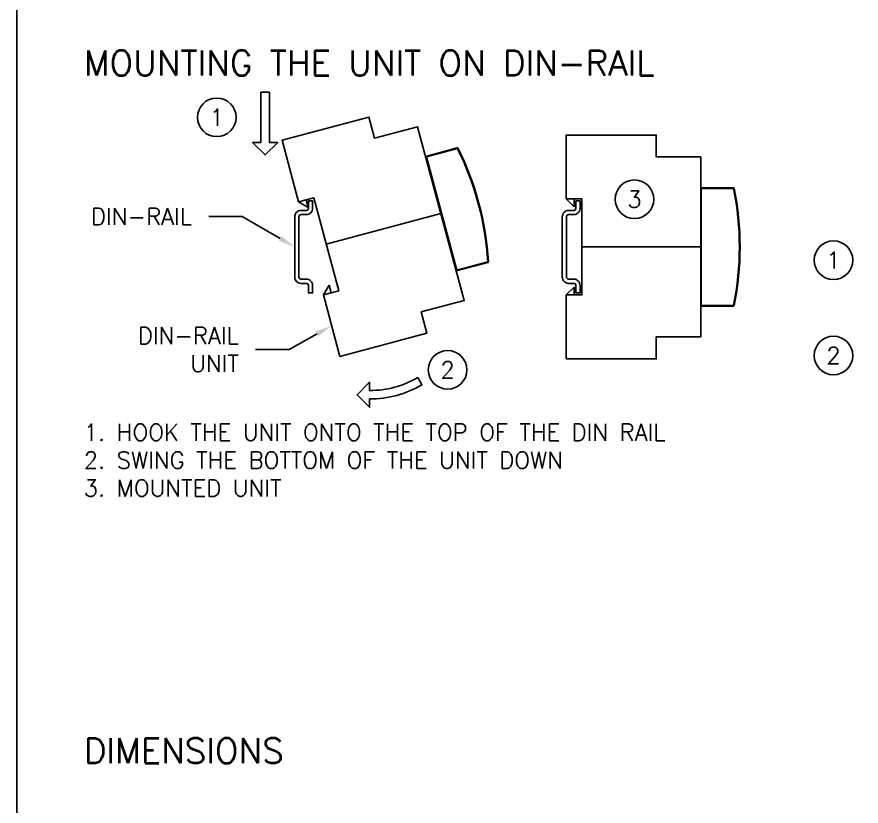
# Paper-space layout 'ARCH-D(24x36)' of a CAD drawing. Header units: inches. Extents: x 0.1 to 35.7, y 0.1 to 23.7.
# Drawn here: x 0.08 to 6.39, y 5.97 to 11.88 of the extents above; entities that cross this region are included whole.
import ezdxf
from ezdxf import colors
from ezdxf.entities.mleader import LeaderData, LeaderLine
from ezdxf.enums import TextEntityAlignment as Align
from ezdxf.math import Vec2, Vec3

# ---------------------------------------------------------------- set-up
doc = ezdxf.new("R2010")
doc.units = ezdxf.units.IN
doc.header["$MEASUREMENT"] = 0
for name, color, linetype in [('SHEET-TITLE', 7, 'Continuous'), ('TEXT-ANNO', 7, 'Continuous'), ('TEXT-DIMS', 7, 'Continuous'), ('TEXT-KNOTE', 7, 'Continuous'), ('WIRE-LOW-COMMON', 7, 'Continuous')]:
    doc.layers.add(name, color=color, linetype=linetype)
doc.styles.add('1-8', font='romans.shx', dxfattribs={"height": 0.125})
doc.styles.add('3-16', font='romans.shx', dxfattribs={"height": 0.1875})

# ---------------------------------------------------------------- blocks, each defined once
blk = doc.blocks.new('TEXT-NODE-CIRCLE')
blk.add_circle((0, 0), 0.1443)
at = {"layer": 'TEXT-KNOTE', "style": '1-8'}
blk.add_attdef('#', text='', height=0.125, dxfattribs=at).set_placement((0, 0), align=Align.MIDDLE_CENTER)
blk = doc.blocks.new('*U73')
at = {"layer": 'TEXT-ANNO'}
for p, values in [((-0.2693, -1.5682), {'#': '1'}), ((-0.2693, -2.2807), {'#': '2'})]:
    blk.add_blockref('TEXT-NODE-CIRCLE', p, dxfattribs=at).add_auto_attribs(values)
blk = doc.blocks.new('SLC-UNIT-8M')
at = {"layer": 'TEXT-ANNO', "insert": (0, -0.1875), "char_height": 0.1875, "attachment_point": 7, "style": '3-16'}
blk.add_mtext('DIMENSIONS', dxfattribs=at)
blk = doc.blocks.new('SLC-UNIT-MOUNTING')
for points in [[(1.9158, -2.288), (2.5658, -2.1139), (2.5232, -1.9551), (2.8445, -1.869), (2.4965, -0.5703), (2.1752, -0.6564), (2.1327, -0.4976), (1.4828, -0.6718), (1.6063, -1.1329), (1.7201, -1.1024), (1.9061, -1.7964), (1.7923, -1.8269)], [(3.6073, -2.3054), (4.2802, -2.3054), (4.2802, -2.141), (4.6128, -2.141), (4.6128, -0.7965), (4.2802, -0.7965), (4.2802, -0.6321), (3.6073, -0.6321), (3.6073, -1.1095), (3.7251, -1.1095), (3.7251, -1.828), (3.6073, -1.828)], [(1.6785, -1.1745), (1.6632, -1.1176), (1.6063, -1.1329)], [(3.6662, -1.1684), (3.6662, -1.1095), (3.6073, -1.1095)], [(1.8339, -1.7548), (1.8492, -1.8117), (1.7923, -1.8269)], [(3.6662, -1.7691), (3.6662, -1.828), (3.6073, -1.828)]]:
    blk.add_lwpolyline(points, close=True)
at = {"color": 190}
for points in [[(3.0256, -1.578, -0.356365), (3.021, -1.5843), (2.7852, -1.6475), (2.5559, -0.7918), (2.7918, -0.7286, -0.356365), (2.7989, -0.7318)], [(2.7989, -0.7318), (2.794, -0.7331, 0.000575), (2.7918, -0.7286)], [(3.0256, -1.578, 0.101073), (2.7989, -0.7318)], [(4.863, -1.9067, -0.356365), (4.857, -1.9117), (4.6128, -1.9117), (4.6128, -1.0258), (4.857, -1.0258, -0.356365), (4.863, -1.0308)], [(4.863, -1.0308), (4.858, -1.0308, 0.000575), (4.857, -1.0258)], [(4.863, -1.9067, 0.101073), (4.863, -1.0308)], [(3.021, -1.5843, 0.000359), (3.0207, -1.5793), (3.0256, -1.578)], [(4.857, -1.9117, 0.000359), (4.858, -1.9067), (4.863, -1.9067)]]:
    blk.add_lwpolyline(points, format="xyb", dxfattribs=at)
for points in [[(2.5619, -0.7953), (2.794, -0.7331, -0.101305), (3.0207, -1.5793), (2.7886, -1.6415)], [(4.6177, -1.0308), (4.858, -1.0308, -0.101305), (4.858, -1.9067), (4.6177, -1.9067)]]:
    blk.add_lwpolyline(points, format="xyb", close=True, dxfattribs=at)
for points in [[(1.8131, -1.4494), (2.6705, -1.2197)], [(3.7251, -1.4688), (4.6128, -1.4688)]]:
    blk.add_lwpolyline(points)
at = {"layer": 'TEXT-DIMS'}
blk.add_lwpolyline([(1.3252, -0.3125), (1.3877, -0.3125), (1.3877, -0.6875), (1.4502, -0.6875), (1.3564, -0.7812), (1.2627, -0.6875), (1.3252, -0.6875)], close=True, dxfattribs=at)
for points in [[(1.5778, -1.6943, 0.414214), (1.6247, -1.7412), (1.6644, -1.7412, -0.414214), (1.68, -1.7568), (1.68, -1.8125), (1.7113, -1.8125), (1.7113, -1.7568, 0.414214), (1.6644, -1.7099), (1.6247, -1.7099, -0.414214), (1.6091, -1.6943), (1.6091, -1.2432, -0.414214), (1.6247, -1.2276), (1.6644, -1.2276, 0.414214), (1.7113, -1.1807), (1.7113, -1.125), (1.68, -1.125), (1.68, -1.1807, -0.414214), (1.6644, -1.1963), (1.6247, -1.1963, 0.414214), (1.5778, -1.2432)], [(3.5778, -1.6943, 0.414214), (3.6247, -1.7412), (3.6644, -1.7412, -0.414214), (3.68, -1.7568), (3.68, -1.8125), (3.7113, -1.8125), (3.7113, -1.7568, 0.414214), (3.6644, -1.7099), (3.6247, -1.7099, -0.414214), (3.6091, -1.6943), (3.6091, -1.2432, -0.414214), (3.6247, -1.2276), (3.6644, -1.2276, 0.414214), (3.7113, -1.1807), (3.7113, -1.125), (3.68, -1.125), (3.68, -1.1807, -0.414214), (3.6644, -1.1963), (3.6247, -1.1963, 0.414214), (3.5778, -1.2432)], [(2.1376, -2.5424, 0.131652), (2.4969, -2.4461), (2.5282, -2.5002, -0.131652), (2.1376, -2.6049), (2.1376, -2.6674), (2.0438, -2.5736), (2.1376, -2.4799)]]:
    blk.add_lwpolyline(points, format="xyb", close=True, dxfattribs=at)
for p, values in [((0.9947, -0.5), {'#': '1'}), ((4.1177, -1.1124), {'#': '3'}), ((2.7206, -2.3879), {'#': '2'})]:
    blk.add_blockref('TEXT-NODE-CIRCLE', p).add_auto_attribs(values)
at = {"layer": 'TEXT-ANNO'}
for s, insert, char_height, attachment_point, style in [('MOUNTING THE UNIT ON DIN-RAIL', (0, -0.1875), 0.1875, 7, '3-16'), ('1. HOOK THE UNIT ONTO THE TOP OF THE DIN RAIL\\P2. SWING THE BOTTOM OF THE UNIT DOWN\\P3. MOUNTED UNIT', (0, -2.7924), 0.125, 1, '1-8')]:
    blk.add_mtext(s, dxfattribs=dict(at, insert=insert, char_height=char_height, attachment_point=attachment_point, style=style))
ml = blk.add_multileader_mtext('Standard', dxfattribs=at)
ml.set_content('DIN-RAIL', color=256, style='1-8')
ml.set_leader_properties(color=256, linetype='ByLayer', lineweight=-1)
ml.build(insert=Vec2(0, 0))
ml.multileader.update_dxf_attribs({"text_left_attachment_type": 2, "text_right_attachment_type": 2, "dogleg_length": 0.25, "arrow_head_size": 0.125})
ctx = ml.context
ctx.base_point, ctx.char_height, ctx.arrow_head_size, ctx.landing_gap_size, ctx.plane_origin = Vec3(-0.125, -1.2417), 0.125, 0.125, 0.125, Vec3(1.5778, -1.4688)
ctx.left_attachment, ctx.right_attachment, ctx.text_align_type = 2, 2, 2
notes = []
notes.append((ctx, [(0, (1, 1, 0), (1.1845, -1.2417), (-1, 0), 0.25, [(0, [(1.5778, -1.4688)], 0, [])])]))
ctx.mtext.insert, ctx.mtext.alignment, ctx.mtext.flow_direction = Vec3(0.8095, -1.1792), 3, 5
ml = blk.add_multileader_mtext('Standard', dxfattribs=at)
ml.set_content('DIN-RAIL\\PUNIT', color=256, style='1-8')
ml.set_leader_properties(color=256, linetype='ByLayer', lineweight=-1)
ml.build(insert=Vec2(0, 0))
ml.multileader.update_dxf_attribs({"text_left_attachment_type": 2, "text_right_attachment_type": 2, "dogleg_length": 0.25, "arrow_head_size": 0.125})
ctx = ml.context
ctx.base_point, ctx.char_height, ctx.arrow_head_size, ctx.landing_gap_size, ctx.plane_origin = Vec3(0.2254, -2.2361), 0.125, 0.125, 0.125, Vec3(2.1302, -2.6462)
ctx.left_attachment, ctx.right_attachment, ctx.text_align_type = 2, 2, 2
notes.append((ctx, [(0, (1, 1, 0), (1.5349, -2.2361), (-1, 0), 0.25, [(0, [(1.854, -2.0575)], 0, [])])]))
ctx.mtext.insert, ctx.mtext.alignment, ctx.mtext.flow_direction = Vec3(1.1599, -2.0695), 3, 5
for ctx, leaders in notes:
    for number, flags, end, landing, length, lines in leaders:
        leader = LeaderData()
        leader.index, (leader.has_last_leader_line, leader.has_dogleg_vector, leader.attachment_direction) = number, flags
        leader.last_leader_point, leader.dogleg_vector, leader.dogleg_length = Vec3(end), Vec3(landing), length
        for number, points, colour, breaks in lines:
            line = LeaderLine()
            line.index, line.vertices, line.color, line.breaks = number, Vec3.list(points), colors.encode_raw_color(colour), breaks
            leader.lines.append(line)
        ctx.leaders.append(leader)

psp = doc.layouts.new('ARCH-D(24x36)')

# ---------------------------------------------------------------- linework, layer by layer
at = {"layer": 'SHEET-TITLE'}
psp.add_lwpolyline([(0.075, 0.075), (35.675, 0.075), (35.675, 23.675), (0.075, 23.675)], close=True, dxfattribs=at)

# ---------------------------------------------------------------- block references
psp.add_blockref('SLC-UNIT-8M', (0.575, 6.483))
at = {"layer": 'TEXT-DIMS'}
psp.add_blockref('SLC-UNIT-MOUNTING', (0.575, 11.6241), dxfattribs=at)
at = {"layer": 'WIRE-LOW-COMMON'}
psp.add_blockref('*U73', (6.45, 11.6241), dxfattribs=at)

doc.saveas('drawing.dxf')
